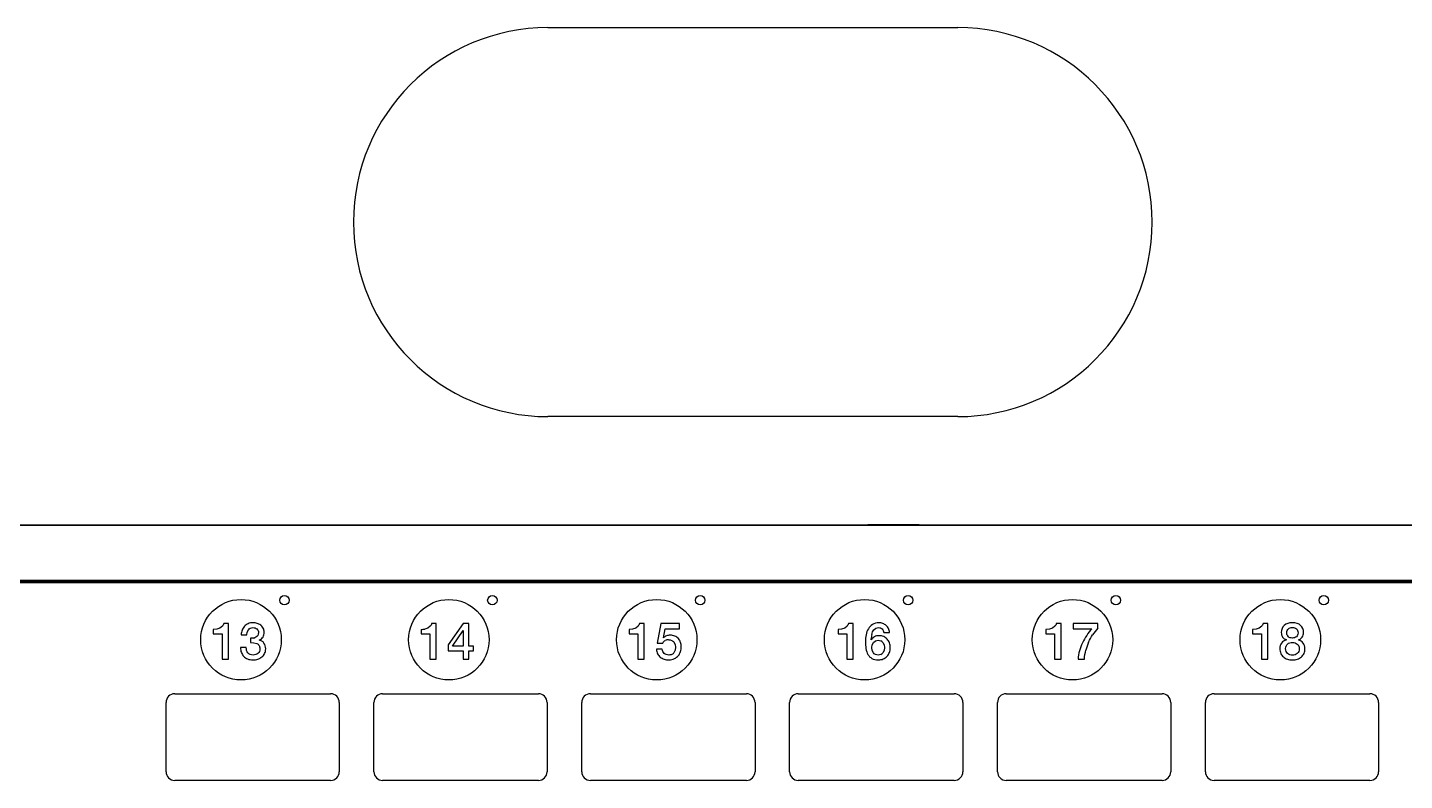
# Model space of a CAD drawing. Header units: millimetres. Extents: x -1589 to 88627, y 12943 to 76663.
# Drawn here: x 40599 to 41608, y 51439 to 51991 of the extents above; entities that cross this region are included whole.
import ezdxf

# ---------------------------------------------------------------- set-up
doc = ezdxf.new("R2010")
doc.units = ezdxf.units.MM
doc.header["$LTSCALE"] = 200
for name, color, linetype in [('7__ALL_ROUNDS', 7, 'Continuous'), ('8_ALL_COSMETICS', 7, 'Continuous'), ('ztemper', 7, 'Continuous')]:
    doc.layers.add(name, color=color, linetype=linetype)

# ---------------------------------------------------------------- blocks, each defined once
blk = doc.blocks.new('entry')
at = {"color": 7}
for p, q in [((38.16, 36.49), (68.2, 36.49)), ((68.2, 7.96), (38.16, 7.96)), ((-223.49, 0), (223.49, 0))]:
    blk.add_line(p, q, dxfattribs=at)
for centre, start, end in [((38.16, 22.22), 90, 270), ((68.2, 22.22), 270, 90)]:
    blk.add_arc(centre, 14.26, start, end, dxfattribs=at)
blk = doc.blocks.new('360 iPatch Cat6 24Port Panel')
at = {"color": 7, "linetype": 'Continuous', "lineweight": 25}
for p, q in [((108884.598, 33181.446), (108463.775, 33181.446)), ((108872.852, 33177.473), (108475.522, 33177.473)), ((108476.353, 33177.672), (108872.021, 33177.672)), ((108669.569, 33177.588), (108678.805, 33177.588)), ((108678.805, 33177.588), (108678.817, 33177.594)), ((108678.817, 33177.594), (108688.305, 33177.594)), ((108688.317, 33177.588), (108688.305, 33177.594)), ((108688.317, 33177.588), (108739.809, 33177.588)), ((108690.259, 33177.473), (108690.259, 33177.613)), ((108691.926, 33177.473), (108691.926, 33177.588)), ((108694.545, 33177.473), (108694.545, 33177.588)), ((108696.212, 33177.613), (108696.212, 33177.473)), ((108739.809, 33177.588), (108739.815, 33177.594)), ((108739.815, 33177.594), (108745.427, 33177.594)), ((108745.433, 33177.588), (108745.427, 33177.594)), ((108745.433, 33177.588), (108786.599, 33177.588)), ((108765.619, 33177.473), (108765.619, 33177.613)), ((108767.286, 33177.473), (108767.286, 33177.588))]:
    blk.add_line(p, q, dxfattribs=at)
at = {"ltscale": 2}
for centre, radius in [((108688.862, 33173.57), 2.764), ((108691.85, 33176.287), 0.323), ((108703.149, 33173.57), 2.764), ((108706.136, 33176.287), 0.323), ((108717.435, 33173.57), 2.764), ((108720.423, 33176.287), 0.323), ((108731.721, 33173.57), 2.764), ((108734.709, 33176.287), 0.323), ((108746.008, 33173.57), 2.764), ((108748.995, 33176.287), 0.323), ((108760.294, 33173.57), 2.764), ((108763.282, 33176.287), 0.323)]:
    blk.add_circle(centre, radius, dxfattribs=at)
at = {"layer": '7__ALL_ROUNDS', "color": 7, "linetype": 'Continuous', "lineweight": 25}
blk.add_line((108735.38, 33181.47), (108732.046, 33181.47), dxfattribs=at)
for centre, start, end in [((108732.046, 33180.756), 90, 97.88729), ((108735.38, 33180.756), 82.11271, 90)]:
    blk.add_arc(centre, 0.714, start, end, dxfattribs=at)
at = {"layer": '8_ALL_COSMETICS', "color": 7, "linetype": 'Continuous', "lineweight": 25}
for p, q in [((108687.204, 33174.301), (108686.959, 33174.279)), ((108686.959, 33174.279), (108686.959, 33173.964)), ((108687.418, 33174.369), (108687.204, 33174.301)), ((108687.583, 33174.496), (108687.418, 33174.369)), ((108687.998, 33174.686), (108687.673, 33174.686)), ((108687.998, 33172.234), (108687.998, 33174.686)), ((108689.292, 33174.084), (108689.368, 33174.244)), ((108690.392, 33174.363), (108690.301, 33174.491)), ((108701.245, 33174.279), (108701.245, 33173.964)), ((108701.704, 33174.369), (108701.49, 33174.301)), ((108701.869, 33174.496), (108701.704, 33174.369)), ((108702.285, 33174.686), (108701.959, 33174.686)), ((108702.285, 33172.234), (108702.285, 33174.686)), ((108704.141, 33174.686), (108703.09, 33173.211)), ((108703.398, 33173.131), (108704.134, 33174.209)), ((108704.134, 33174.209), (108704.141, 33173.131)), ((108704.519, 33174.686), (108704.141, 33174.686)), ((108704.519, 33173.131), (108704.519, 33174.686)), ((108715.776, 33174.301), (108715.531, 33174.279)), ((108715.531, 33174.279), (108715.531, 33173.964)), ((108715.991, 33174.369), (108715.776, 33174.301)), ((108716.155, 33174.496), (108715.991, 33174.369)), ((108716.571, 33174.686), (108716.245, 33174.686)), ((108716.571, 33172.234), (108716.571, 33174.686)), ((108717.723, 33174.686), (108717.46, 33173.344)), ((108718.991, 33174.686), (108717.723, 33174.686)), ((108717.902, 33173.698), (108718.021, 33174.328)), ((108718.021, 33174.328), (108718.991, 33174.328)), ((108718.991, 33174.328), (108718.991, 33174.686)), ((108730.141, 33174.301), (108729.895, 33174.279)), ((108729.895, 33174.279), (108729.895, 33173.964)), ((108730.355, 33174.369), (108730.141, 33174.301)), ((108730.52, 33174.496), (108730.355, 33174.369)), ((108730.935, 33174.686), (108730.61, 33174.686)), ((108730.935, 33172.234), (108730.935, 33174.686)), ((108732.273, 33174.101), (108732.361, 33174.254)), ((108732.361, 33174.254), (108732.494, 33174.36)), ((108744.427, 33174.301), (108744.182, 33174.279)), ((108744.182, 33174.279), (108744.182, 33173.964)), ((108744.641, 33174.369), (108744.427, 33174.301)), ((108744.806, 33174.496), (108744.641, 33174.369)), ((108745.222, 33174.686), (108744.896, 33174.686)), ((108745.222, 33172.234), (108745.222, 33174.686)), ((108747.743, 33174.686), (108746.066, 33174.686)), ((108746.066, 33174.686), (108746.066, 33174.328)), ((108746.066, 33174.328), (108747.344, 33174.328)), ((108747.743, 33174.353), (108747.743, 33174.686)), ((108758.635, 33174.301), (108758.39, 33174.279)), ((108758.39, 33174.279), (108758.39, 33173.964)), ((108758.849, 33174.369), (108758.635, 33174.301)), ((108759.014, 33174.496), (108758.849, 33174.369)), ((108759.43, 33174.686), (108759.104, 33174.686)), ((108759.43, 33172.234), (108759.43, 33174.686)), ((108686.959, 33173.964), (108687.561, 33173.964)), ((108687.561, 33173.964), (108687.561, 33172.234)), ((108688.874, 33173.901), (108689.273, 33173.901)), ((108689.273, 33173.901), (108689.292, 33174.084)), ((108689.714, 33173.683), (108689.518, 33173.67)), ((108689.518, 33173.67), (108689.518, 33173.372)), ((108689.518, 33173.372), (108689.749, 33173.365)), ((108689.749, 33173.365), (108689.956, 33173.309)), ((108689.889, 33173.744), (108689.806, 33173.708)), ((108701.245, 33173.964), (108701.847, 33173.964)), ((108701.847, 33173.964), (108701.847, 33172.234)), ((108715.531, 33173.964), (108716.133, 33173.964)), ((108716.133, 33173.964), (108716.133, 33172.234)), ((108717.46, 33173.344), (108717.86, 33173.344)), ((108718.607, 33173.413), (108718.691, 33173.249)), ((108718.691, 33173.249), (108718.721, 33173.057)), ((108729.895, 33173.964), (108730.498, 33173.964)), ((108730.498, 33173.964), (108730.498, 33172.234)), ((108732.182, 33173.555), (108732.189, 33173.733)), ((108732.22, 33173.922), (108732.273, 33174.101)), ((108732.24, 33173.222), (108732.324, 33173.38)), ((108732.324, 33173.38), (108732.462, 33173.488)), ((108732.977, 33173.376), (108733.057, 33173.218)), ((108733.04, 33174.066), (108733.439, 33174.066)), ((108744.182, 33173.964), (108744.784, 33173.964)), ((108744.784, 33173.964), (108744.784, 33172.234)), ((108758.39, 33173.964), (108758.992, 33173.964)), ((108758.992, 33173.964), (108758.992, 33172.234)), ((108689.228, 33173.04), (108688.828, 33173.04)), ((108703.09, 33173.211), (108703.09, 33172.816)), ((108703.09, 33172.816), (108704.141, 33172.816)), ((108704.141, 33173.131), (108703.398, 33173.131)), ((108704.141, 33172.816), (108704.141, 33172.234)), ((108704.834, 33173.131), (108704.519, 33173.131)), ((108704.519, 33172.234), (108704.519, 33172.816)), ((108704.519, 33172.816), (108704.834, 33172.816)), ((108704.834, 33172.816), (108704.834, 33173.131)), ((108717.814, 33172.931), (108717.415, 33172.931)), ((108718.721, 33173.057), (108718.697, 33172.847)), ((108732.213, 33173.029), (108732.24, 33173.222)), ((108732.239, 33172.836), (108732.213, 33173.029)), ((108732.324, 33172.671), (108732.239, 33172.836)), ((108733.057, 33172.837), (108732.978, 33172.675)), ((108733.057, 33173.218), (108733.085, 33173.029)), ((108733.085, 33173.029), (108733.057, 33172.837)), ((108687.561, 33172.234), (108687.998, 33172.234)), ((108701.847, 33172.234), (108702.285, 33172.234)), ((108704.141, 33172.234), (108704.519, 33172.234)), ((108716.133, 33172.234), (108716.571, 33172.234)), ((108730.498, 33172.234), (108730.935, 33172.234)), ((108744.784, 33172.234), (108745.222, 33172.234)), ((108746.391, 33172.234), (108746.829, 33172.234)), ((108758.992, 33172.234), (108759.43, 33172.234)), ((108684.306, 33169.853), (108695.021, 33169.853)), ((108698.593, 33169.853), (108709.307, 33169.853)), ((108712.879, 33169.853), (108723.594, 33169.853)), ((108727.165, 33169.853), (108737.88, 33169.853)), ((108741.451, 33169.853), (108752.166, 33169.853)), ((108755.738, 33169.853), (108766.452, 33169.853)), ((108683.711, 33164.496), (108683.711, 33169.258)), ((108695.616, 33169.258), (108695.616, 33164.496)), ((108697.997, 33164.496), (108697.997, 33169.258)), ((108709.903, 33169.258), (108709.903, 33164.496)), ((108712.284, 33164.496), (108712.284, 33169.258)), ((108724.189, 33169.258), (108724.189, 33164.496)), ((108726.57, 33164.496), (108726.57, 33169.258)), ((108738.475, 33169.258), (108738.475, 33164.496)), ((108740.856, 33164.496), (108740.856, 33169.258)), ((108752.761, 33169.258), (108752.761, 33164.496)), ((108755.142, 33164.496), (108755.142, 33169.258)), ((108767.048, 33169.258), (108767.048, 33164.496)), ((108695.021, 33163.901), (108684.306, 33163.901)), ((108709.307, 33163.901), (108698.593, 33163.901)), ((108723.594, 33163.901), (108712.879, 33163.901)), ((108737.88, 33163.901), (108727.165, 33163.901)), ((108752.166, 33163.901), (108741.451, 33163.901)), ((108766.452, 33163.901), (108755.738, 33163.901))]:
    blk.add_line(p, q, dxfattribs=at)
for centre, radius, start, end in [((108689.686, 33173.782), 0.953, 72.92223, 90.01622), ((108689.821, 33174.035), 0.663, 48.6409, 53.6177), ((108689.86, 33174.08), 0.604, 43.00639, 48.63177), ((108701.246, 33175.702), 1.423, 269.95099, 275.24073), ((108701.25, 33175.648), 1.368, 275.27848, 280.09112), ((108751.2, 33171.311), 4.605, 138.6597, 145.77507), ((108689.6, 33174.292), 0.62, 280.66471, 289.47346), ((108718.255, 33172.965), 0.603, 90.01071, 113.25653), ((108733.952, 33173.536), 1.774, 167.44132, 173.63408), ((108732.66, 33173.132), 0.4, 37.62346, 62.69185), ((108750.283, 33172.013), 3.461, 156.24344, 165.87949), ((108732.666, 33172.905), 0.387, 297.22697, 323.54995), ((108718.271, 33173.37), 1.184, 253.73253, 270.067), ((108684.306, 33169.258), 0.595, 90, 180), ((108695.021, 33169.258), 0.595, 0, 90), ((108698.593, 33169.258), 0.595, 90, 180), ((108709.307, 33169.258), 0.595, 0, 90), ((108712.879, 33169.258), 0.595, 90, 180), ((108723.594, 33169.258), 0.595, 0, 90), ((108727.165, 33169.258), 0.595, 90, 180), ((108737.88, 33169.258), 0.595, 0, 90), ((108741.451, 33169.258), 0.595, 90, 180), ((108752.166, 33169.258), 0.595, 0, 90), ((108755.738, 33169.258), 0.595, 90, 180), ((108766.452, 33169.258), 0.595, 0, 90), ((108684.306, 33164.496), 0.595, 180, 270), ((108695.021, 33164.496), 0.595, 270, 0), ((108698.593, 33164.496), 0.595, 180, 270), ((108709.307, 33164.496), 0.595, 270, 0), ((108712.879, 33164.496), 0.595, 180, 270), ((108723.594, 33164.496), 0.595, 270, 0), ((108727.165, 33164.496), 0.595, 180, 270), ((108737.88, 33164.496), 0.595, 270, 0), ((108741.451, 33164.496), 0.595, 180, 270), ((108752.166, 33164.496), 0.595, 270, 0), ((108755.738, 33164.496), 0.595, 180, 270), ((108766.452, 33164.496), 0.595, 270, 0)]:
    blk.add_arc(centre, radius, start, end, dxfattribs=at)
for points in [[(108687.673, 33174.686), (108687.659, 33174.609), (108687.627, 33174.546), (108687.583, 33174.496)], [(108688.939, 33174.231), (108688.898, 33174.129), (108688.877, 33174.02), (108688.874, 33173.901)], [(108689.102, 33174.496), (108689.031, 33174.419), (108688.979, 33174.332), (108688.939, 33174.231)], [(108689.354, 33174.672), (108689.256, 33174.63), (108689.171, 33174.57), (108689.102, 33174.496)], [(108689.686, 33174.735), (108689.56, 33174.735), (108689.452, 33174.714), (108689.354, 33174.672)], [(108689.368, 33174.244), (108689.403, 33174.293), (108689.445, 33174.332), (108689.497, 33174.361)], [(108689.497, 33174.361), (108689.546, 33174.388), (108689.609, 33174.402), (108689.679, 33174.402)], [(108689.679, 33174.402), (108689.791, 33174.402), (108689.882, 33174.37), (108689.952, 33174.307)], [(108689.952, 33174.307), (108690.022, 33174.244), (108690.061, 33174.16), (108690.061, 33174.055)], [(108690.214, 33174.569), (108690.141, 33174.623), (108690.057, 33174.665), (108689.966, 33174.693)], [(108690.46, 33174.08), (108690.46, 33174.185), (108690.436, 33174.279), (108690.392, 33174.363)], [(108701.959, 33174.686), (108701.945, 33174.609), (108701.914, 33174.546), (108701.869, 33174.496)], [(108716.245, 33174.686), (108716.231, 33174.609), (108716.2, 33174.546), (108716.155, 33174.496)], [(108730.61, 33174.686), (108730.596, 33174.609), (108730.564, 33174.546), (108730.52, 33174.496)], [(108731.978, 33174.319), (108731.905, 33174.195), (108731.853, 33174.059), (108731.822, 33173.912)], [(108732.263, 33174.619), (108732.143, 33174.542), (108732.049, 33174.44), (108731.978, 33174.319)], [(108732.7, 33174.735), (108732.525, 33174.735), (108732.382, 33174.696), (108732.263, 33174.619)], [(108732.494, 33174.36), (108732.546, 33174.388), (108732.609, 33174.402), (108732.683, 33174.402)], [(108732.683, 33174.402), (108732.788, 33174.402), (108732.868, 33174.37), (108732.931, 33174.307)], [(108732.976, 33174.683), (108732.889, 33174.717), (108732.798, 33174.735), (108732.7, 33174.735)], [(108732.931, 33174.307), (108732.994, 33174.244), (108733.029, 33174.164), (108733.04, 33174.066)], [(108733.204, 33174.548), (108733.138, 33174.605), (108733.061, 33174.651), (108732.976, 33174.683)], [(108733.368, 33174.339), (108733.327, 33174.419), (108733.271, 33174.489), (108733.204, 33174.548)], [(108733.439, 33174.066), (108733.432, 33174.164), (108733.411, 33174.255), (108733.368, 33174.339)], [(108744.896, 33174.686), (108744.882, 33174.609), (108744.851, 33174.546), (108744.806, 33174.496)], [(108747.344, 33174.328), (108747.214, 33174.185), (108747.095, 33174.031), (108746.986, 33173.87)], [(108759.104, 33174.686), (108759.09, 33174.609), (108759.059, 33174.546), (108759.014, 33174.496)], [(108760.557, 33174.556), (108760.424, 33174.437), (108760.361, 33174.276), (108760.361, 33174.066)], [(108761.125, 33174.735), (108760.88, 33174.735), (108760.69, 33174.675), (108760.557, 33174.556)], [(108760.739, 33174.045), (108760.739, 33174.164), (108760.774, 33174.258), (108760.851, 33174.322)], [(108760.851, 33174.322), (108760.925, 33174.384), (108761.016, 33174.419), (108761.125, 33174.419)], [(108761.688, 33174.556), (108761.555, 33174.675), (108761.37, 33174.735), (108761.125, 33174.735)], [(108761.125, 33174.419), (108761.23, 33174.419), (108761.321, 33174.384), (108761.397, 33174.321)], [(108761.397, 33174.321), (108761.471, 33174.258), (108761.51, 33174.164), (108761.51, 33174.045)], [(108761.888, 33174.066), (108761.888, 33174.276), (108761.821, 33174.437), (108761.688, 33174.556)], [(108690.013, 33173.866), (108689.98, 33173.814), (108689.938, 33173.772), (108689.889, 33173.744)], [(108689.956, 33173.309), (108690.015, 33173.281), (108690.064, 33173.239), (108690.102, 33173.183)], [(108690.061, 33174.055), (108690.061, 33173.978), (108690.043, 33173.915), (108690.013, 33173.866)], [(108690.113, 33173.548), (108690.232, 33173.597), (108690.32, 33173.663), (108690.376, 33173.754)], [(108690.439, 33173.337), (108690.362, 33173.45), (108690.253, 33173.52), (108690.113, 33173.548)], [(108690.376, 33173.754), (108690.432, 33173.845), (108690.46, 33173.954), (108690.46, 33174.08)], [(108690.558, 33172.935), (108690.558, 33173.092), (108690.516, 33173.225), (108690.439, 33173.337)], [(108717.86, 33173.344), (108717.891, 33173.429), (108717.944, 33173.488), (108718.017, 33173.52)], [(108718.105, 33173.835), (108718.021, 33173.803), (108717.954, 33173.758), (108717.902, 33173.698)], [(108718.353, 33173.884), (108718.269, 33173.884), (108718.189, 33173.866), (108718.105, 33173.835)], [(108718.255, 33173.569), (108718.332, 33173.569), (108718.402, 33173.555), (108718.462, 33173.527)], [(108718.679, 33173.82), (108718.581, 33173.863), (108718.472, 33173.884), (108718.353, 33173.884)], [(108718.462, 33173.527), (108718.521, 33173.499), (108718.57, 33173.46), (108718.607, 33173.413)], [(108718.92, 33173.648), (108718.854, 33173.723), (108718.773, 33173.779), (108718.679, 33173.82)], [(108719.067, 33173.39), (108719.033, 33173.488), (108718.984, 33173.576), (108718.92, 33173.648)], [(108719.12, 33173.064), (108719.12, 33173.18), (108719.103, 33173.288), (108719.067, 33173.39)], [(108731.822, 33173.912), (108731.79, 33173.761), (108731.776, 33173.614), (108731.776, 33173.467)], [(108731.776, 33173.467), (108731.776, 33173.285), (108731.786, 33173.117), (108731.813, 33172.963)], [(108732.403, 33173.772), (108732.308, 33173.723), (108732.235, 33173.653), (108732.182, 33173.555)], [(108732.711, 33173.845), (108732.599, 33173.845), (108732.497, 33173.821), (108732.403, 33173.772)], [(108732.462, 33173.488), (108732.518, 33173.516), (108732.581, 33173.53), (108732.655, 33173.53)], [(108732.655, 33173.53), (108732.725, 33173.53), (108732.788, 33173.516), (108732.843, 33173.487)], [(108733.036, 33173.782), (108732.938, 33173.824), (108732.83, 33173.845), (108732.711, 33173.845)], [(108733.278, 33173.607), (108733.211, 33173.681), (108733.131, 33173.74), (108733.036, 33173.782)], [(108733.431, 33173.348), (108733.397, 33173.446), (108733.344, 33173.534), (108733.278, 33173.607)], [(108733.485, 33173.022), (108733.485, 33173.138), (108733.467, 33173.246), (108733.431, 33173.348)], [(108746.695, 33173.359), (108746.612, 33173.18), (108746.542, 33172.998), (108746.489, 33172.809)], [(108746.986, 33173.87), (108746.874, 33173.705), (108746.776, 33173.534), (108746.695, 33173.359)], [(108747.116, 33173.408), (108747.193, 33173.583), (108747.288, 33173.747), (108747.393, 33173.901)], [(108760.379, 33173.344), (108760.298, 33173.239), (108760.26, 33173.11), (108760.26, 33172.956)], [(108760.361, 33174.066), (108760.361, 33173.947), (108760.389, 33173.842), (108760.449, 33173.754)], [(108760.708, 33173.562), (108760.568, 33173.52), (108760.459, 33173.45), (108760.379, 33173.344)], [(108760.449, 33173.754), (108760.508, 33173.667), (108760.596, 33173.604), (108760.708, 33173.562)], [(108760.659, 33172.956), (108760.659, 33173.089), (108760.701, 33173.194), (108760.791, 33173.272)], [(108760.847, 33173.774), (108760.774, 33173.838), (108760.739, 33173.926), (108760.739, 33174.045)], [(108760.791, 33173.272), (108760.88, 33173.348), (108760.992, 33173.386), (108761.125, 33173.386)], [(108761.125, 33173.684), (108761.013, 33173.684), (108760.918, 33173.712), (108760.847, 33173.774)], [(108761.4, 33173.776), (108761.328, 33173.712), (108761.237, 33173.684), (108761.125, 33173.684)], [(108761.125, 33173.386), (108761.258, 33173.386), (108761.366, 33173.348), (108761.457, 33173.27)], [(108761.51, 33174.045), (108761.51, 33173.926), (108761.471, 33173.838), (108761.4, 33173.776)], [(108761.457, 33173.27), (108761.545, 33173.194), (108761.59, 33173.089), (108761.59, 33172.956)], [(108761.541, 33173.555), (108761.653, 33173.604), (108761.737, 33173.667), (108761.797, 33173.754)], [(108761.867, 33173.344), (108761.786, 33173.45), (108761.678, 33173.52), (108761.541, 33173.555)], [(108761.797, 33173.754), (108761.856, 33173.842), (108761.888, 33173.947), (108761.888, 33174.066)], [(108761.989, 33172.956), (108761.989, 33173.11), (108761.947, 33173.239), (108761.867, 33173.344)], [(108688.828, 33173.04), (108688.828, 33172.91), (108688.849, 33172.795), (108688.886, 33172.689)], [(108688.886, 33172.689), (108688.923, 33172.585), (108688.979, 33172.494), (108689.048, 33172.419)], [(108689.048, 33172.419), (108689.119, 33172.343), (108689.21, 33172.287), (108689.316, 33172.247)], [(108689.336, 33172.665), (108689.259, 33172.763), (108689.221, 33172.889), (108689.228, 33173.04)], [(108689.69, 33172.518), (108689.532, 33172.518), (108689.413, 33172.567), (108689.336, 33172.665)], [(108690.022, 33172.63), (108689.931, 33172.553), (108689.823, 33172.518), (108689.69, 33172.518)], [(108690.159, 33172.956), (108690.159, 33172.816), (108690.113, 33172.707), (108690.022, 33172.63)], [(108690.022, 33172.238), (108690.127, 33172.273), (108690.218, 33172.322), (108690.298, 33172.386)], [(108690.102, 33173.183), (108690.138, 33173.127), (108690.159, 33173.05), (108690.159, 33172.956)], [(108690.298, 33172.386), (108690.376, 33172.448), (108690.439, 33172.529), (108690.487, 33172.62)], [(108690.487, 33172.62), (108690.534, 33172.711), (108690.558, 33172.816), (108690.558, 33172.935)], [(108717.415, 33172.931), (108717.418, 33172.805), (108717.443, 33172.697), (108717.488, 33172.606)], [(108717.488, 33172.606), (108717.534, 33172.515), (108717.597, 33172.438), (108717.674, 33172.375)], [(108717.674, 33172.375), (108717.751, 33172.312), (108717.839, 33172.263), (108717.94, 33172.233)], [(108717.95, 33172.622), (108717.87, 33172.693), (108717.825, 33172.798), (108717.814, 33172.931)], [(108718.266, 33172.518), (108718.133, 33172.518), (108718.028, 33172.553), (108717.95, 33172.622)], [(108718.479, 33172.561), (108718.42, 33172.532), (108718.35, 33172.518), (108718.266, 33172.518)], [(108718.619, 33172.676), (108718.584, 33172.627), (108718.535, 33172.588), (108718.479, 33172.561)], [(108718.697, 33172.847), (108718.682, 33172.781), (108718.654, 33172.725), (108718.619, 33172.676)], [(108718.657, 33172.268), (108718.763, 33172.322), (108718.851, 33172.392), (108718.921, 33172.476)], [(108718.921, 33172.476), (108718.991, 33172.56), (108719.04, 33172.655), (108719.071, 33172.76)], [(108719.071, 33172.76), (108719.103, 33172.865), (108719.12, 33172.966), (108719.12, 33173.064)], [(108731.813, 33172.963), (108731.839, 33172.809), (108731.884, 33172.672), (108731.951, 33172.557)], [(108731.951, 33172.557), (108732.017, 33172.441), (108732.108, 33172.35), (108732.225, 33172.285)], [(108732.462, 33172.56), (108732.406, 33172.588), (108732.361, 33172.623), (108732.324, 33172.671)], [(108732.655, 33172.518), (108732.581, 33172.518), (108732.518, 33172.532), (108732.462, 33172.56)], [(108732.843, 33172.561), (108732.788, 33172.532), (108732.725, 33172.518), (108732.655, 33172.518)], [(108733.001, 33172.249), (108733.099, 33172.291), (108733.187, 33172.347), (108733.26, 33172.424)], [(108733.26, 33172.424), (108733.33, 33172.501), (108733.387, 33172.588), (108733.425, 33172.69)], [(108733.425, 33172.69), (108733.464, 33172.791), (108733.485, 33172.903), (108733.485, 33173.022)], [(108746.489, 33172.809), (108746.437, 33172.62), (108746.405, 33172.427), (108746.391, 33172.234)], [(108746.829, 33172.234), (108746.843, 33172.455), (108746.878, 33172.662), (108746.927, 33172.858)], [(108760.26, 33172.956), (108760.26, 33172.837), (108760.281, 33172.728), (108760.322, 33172.633)], [(108760.322, 33172.633), (108760.365, 33172.536), (108760.428, 33172.455), (108760.505, 33172.389)], [(108760.505, 33172.389), (108760.582, 33172.322), (108760.673, 33172.273), (108760.778, 33172.238)], [(108760.79, 33172.618), (108760.701, 33172.697), (108760.659, 33172.809), (108760.659, 33172.956)], [(108761.125, 33172.501), (108760.992, 33172.501), (108760.88, 33172.539), (108760.79, 33172.618)], [(108761.457, 33172.62), (108761.366, 33172.539), (108761.258, 33172.501), (108761.125, 33172.501)], [(108761.59, 33172.956), (108761.59, 33172.809), (108761.545, 33172.697), (108761.457, 33172.62)], [(108761.468, 33172.238), (108761.573, 33172.273), (108761.667, 33172.322), (108761.744, 33172.389)], [(108761.744, 33172.389), (108761.821, 33172.455), (108761.881, 33172.536), (108761.924, 33172.633)], [(108761.924, 33172.633), (108761.965, 33172.728), (108761.989, 33172.837), (108761.989, 33172.956)], [(108689.316, 33172.247), (108689.42, 33172.206), (108689.546, 33172.185), (108689.69, 33172.185)], [(108689.69, 33172.185), (108689.805, 33172.185), (108689.917, 33172.203), (108690.022, 33172.238)], [(108718.273, 33172.185), (108718.42, 33172.185), (108718.549, 33172.213), (108718.657, 33172.268)], [(108732.225, 33172.285), (108732.34, 33172.22), (108732.487, 33172.185), (108732.669, 33172.185)], [(108732.669, 33172.185), (108732.788, 33172.185), (108732.9, 33172.206), (108733.001, 33172.249)], [(108760.778, 33172.238), (108760.883, 33172.203), (108760.999, 33172.185), (108761.125, 33172.185)], [(108761.125, 33172.185), (108761.247, 33172.185), (108761.363, 33172.203), (108761.468, 33172.238)]]:
    blk.add_open_spline(points, degree=3, dxfattribs=at)

msp = doc.modelspace()

# ---------------------------------------------------------------- block references
at = {"ltscale": 2, "xscale": 10.66757734301063, "yscale": 10.66757734301063, "zscale": 10.66757734301063}
msp.add_blockref('360 iPatch Cat6 24Port Panel', (-1118691.6, -302339), dxfattribs=at)
at = {"layer": 'ztemper', "xscale": 10, "yscale": 10, "zscale": 10}
msp.add_blockref('entry', (40598.7, 51626.6), dxfattribs=at)

doc.saveas('drawing.dxf')
